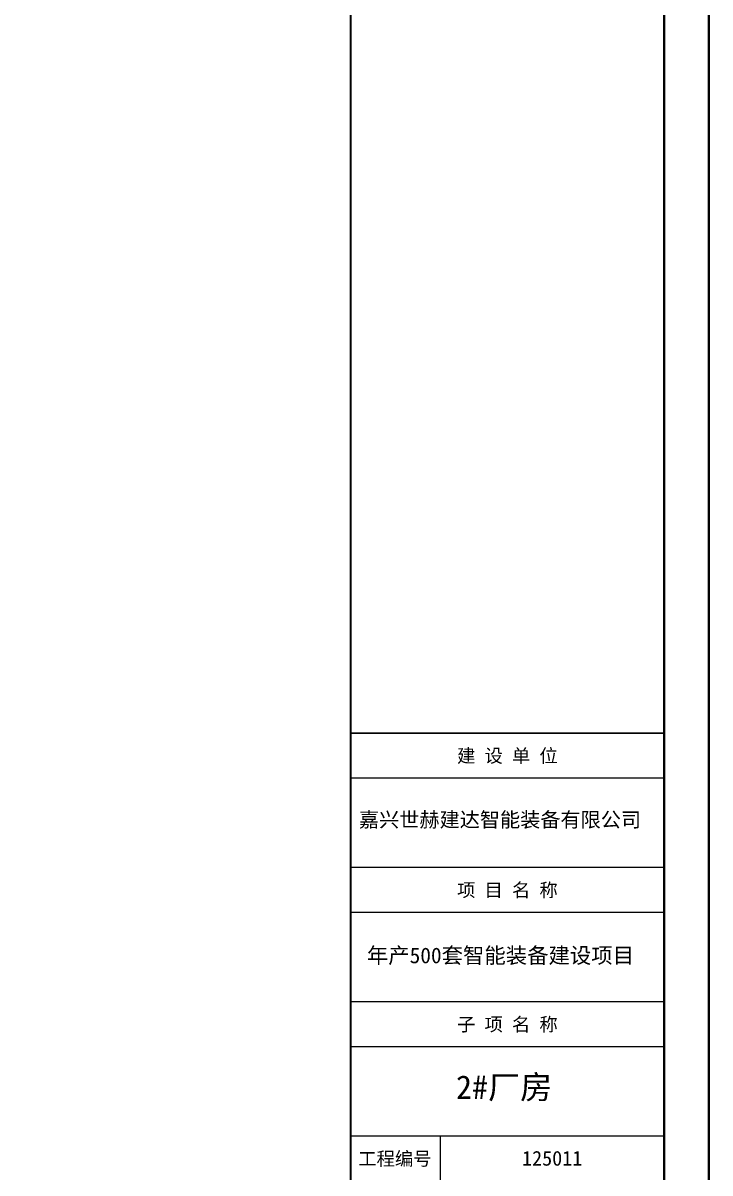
# Model space of a CAD drawing. Extents: x -1201378 to 2367219, y -619313 to 244905.
# Drawn here: x 226448 to 249464, y -71842 to -33310 of the extents above; entities that cross this region are included whole.
import ezdxf
from ezdxf.enums import TextEntityAlignment as Align

# ---------------------------------------------------------------- set-up
doc = ezdxf.new("R2010")
doc.units = 0
doc.header["$LTSCALE"] = 1000
doc.layers.get('0').update_dxf_attribs({"linetype": 'CONTINUOUS'})
doc.layers.get('Defpoints').update_dxf_attribs({"linetype": 'CONTINUOUS'})
doc.layers.add('0-cxFrame', color=155, linetype='CONTINUOUS')
doc.layers.add('建-文字', color=7, linetype='CONTINUOUS')
doc.layers.add('0-cxText', color=131, linetype='CONTINUOUS', lineweight=25)
doc.styles.add('cx_biaoti', font='')
doc.styles.add('cx_tuming', font='simhei.ttf')
doc.styles.add('cx_tuqian1', font='')
doc.styles.add('黑体', font='simhei.ttf', dxfattribs={"width": 0.8})
doc.styles.get('cx_biaoti').set_extended_font_data('SimSun')
doc.styles.get('cx_tuqian1').set_extended_font_data('SimSun')

# ---------------------------------------------------------------- blocks, each defined once
blk = doc.blocks.new('zjcx_lan_xiangmu(Dragon)')
for p, q in [((-7000, 9000), (0, 9000)), ((-7000, 6000), (0, 6000)), ((-7000, 3000), (0, 3000)), ((-5000, 1000), (-5000, 0))]:
    blk.add_line(p, q)
at = {"const_width": 30}
for points in [[(-7000, 10000), (0, 10000)], [(-7000, 7000), (0, 7000)], [(-7000, 7000), (0, 7000)], [(-7000, 4000), (0, 4000)], [(-7000, 4000), (0, 4000)], [(-7000, 1000), (0, 1000)], [(-7000, 0), (0, 0)]]:
    blk.add_lwpolyline(points, dxfattribs=at)
blk.add_lwpolyline([(-7000, 10000), (0, 10000), (0, 0), (-7000, 0)], close=True)
at = {"style": 'cx_biaoti'}
for s, p in [('建 设 单 位', (-3500, 9500)), ('项 目 名 称', (-3500, 6500)), ('子 项 名 称', (-3500, 3500)), ('工程编号', (-6013, 500))]:
    blk.add_text(s, height=300, dxfattribs=at).set_placement(p, align=Align.MIDDLE)
blk = doc.blocks.new('T-项目(Dragon)')
blk.add_blockref('zjcx_lan_xiangmu(Dragon)', (0, 0))
at = {"color": 3, "style": 'cx_tuming'}
for s, height, p in [('嘉兴世赫建达智能装备有限公司', 330, (-6816, 7901)), ('年产500套智能装备建设项目 ', 350, (-6638, 4859))]:
    blk.add_text(s, height=height, dxfattribs=at).set_placement(p)
blk = doc.blocks.new('zjcx_T0(Dragon)')
at = {"layer": '0-cxFrame', "const_width": 50}
blk.add_lwpolyline([(0, 82100), (-7000, 82100), (-7000, 0), (0, 0)], close=True, dxfattribs=at)
at = {"layer": '0-cxFrame'}
blk.add_blockref('T-项目(Dragon)', (0, 15000), dxfattribs=at)
blk = doc.blocks.new('TK22.A0 L(Dragon)')
at = {"layer": '0-cxFrame', "color": 7, "const_width": 0.5}
blk.add_lwpolyline([(0, 0), (-1486, 0), (-1486, 841), (0, 841)], close=True, dxfattribs=at)
at = {"layer": '0-cxFrame', "const_width": 0.5}
for points in [[(-80, 10), (-1466, 10), (-1466, 831), (-80, 831)], [(-10, 10), (-80, 10), (-80, 831), (-10, 831)]]:
    blk.add_lwpolyline(points, close=True, dxfattribs=at)
at = {"layer": '0-cxFrame', "xscale": 0.009999999999999998, "yscale": 0.009999999999999998, "zscale": 0.009999999999999998}
blk.add_blockref('zjcx_T0(Dragon)', (-10, 10), dxfattribs=at)
at = {"style": '黑体', "flags": 4}
blk.add_attdef('图幅', text='', height=3.3, dxfattribs=at).set_placement((-40, 3), align=Align.RIGHT)
at = {"layer": '0-cxText', "flags": 4}
for tag, height, style, p in [('建设单位', 3.5, 'cx_tuming', (-45, 240)), ('项目名称', 3.5, 'cx_tuming', (-45, 210)), ('子项名称', 3.5, 'cx_tuming', (-45, 180)), ('工程编号', 3.3, 'cx_tuqian1', (-35, 165)), ('图名1', 3.5, 'cx_tuming', (-45, 87)), ('图名2', 3.5, 'cx_tuming', (-45, 79)), ('图名3', 3.5, 'cx_tuming', (-45, 71)), ('出图日期', 3.3, 'cx_tuqian1', (-39, 60)), ('专业', 3.3, 'cx_tuqian1', (-55, 52)), ('图号', 3.3, 'cx_tuqian1', (-55, 44)), ('版次', 3.3, 'cx_tuqian1', (-20, 44))]:
    blk.add_attdef(tag, text='', height=height, dxfattribs=dict(at, style=style)).set_placement(p, align=Align.MIDDLE)
at = {"layer": 'Defpoints', "color": 6, "flags": 4}
for tag, height, style, p in [('tufu', 3.3, '黑体', (-12, 12)), ('dwfname', 4, 'cx_tuqian1', (-80, 3))]:
    blk.add_attdef(tag, text='', height=height, dxfattribs=dict(at, style=style)).set_placement(p, align=Align.RIGHT)

msp = doc.modelspace()

# ---------------------------------------------------------------- block references
at = {"layer": '0-cxFrame'}
ref = msp.add_blockref('TK22.A0 L(Dragon)', (249426.9, -96102.2), dxfattribs=dict(at, xscale=150, yscale=150, zscale=150))
ref.add_attrib('工程编号', '125011', dxfattribs={"layer": '0-cxText', "height": 495, "style": 'cx_tuqian1'}).set_placement((244176.9, -71352.2), align=Align.MIDDLE)

# ---------------------------------------------------------------- texts
at = {"layer": '建-文字', "style": '黑体'}
msp.add_text('2#厂房', height=788.61, dxfattribs=at).set_placement((240955.3, -69359.2))

doc.saveas('drawing.dxf')
